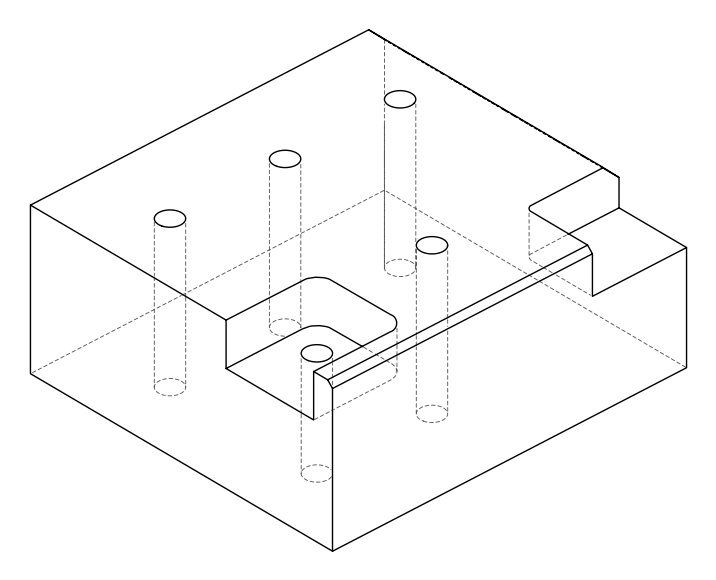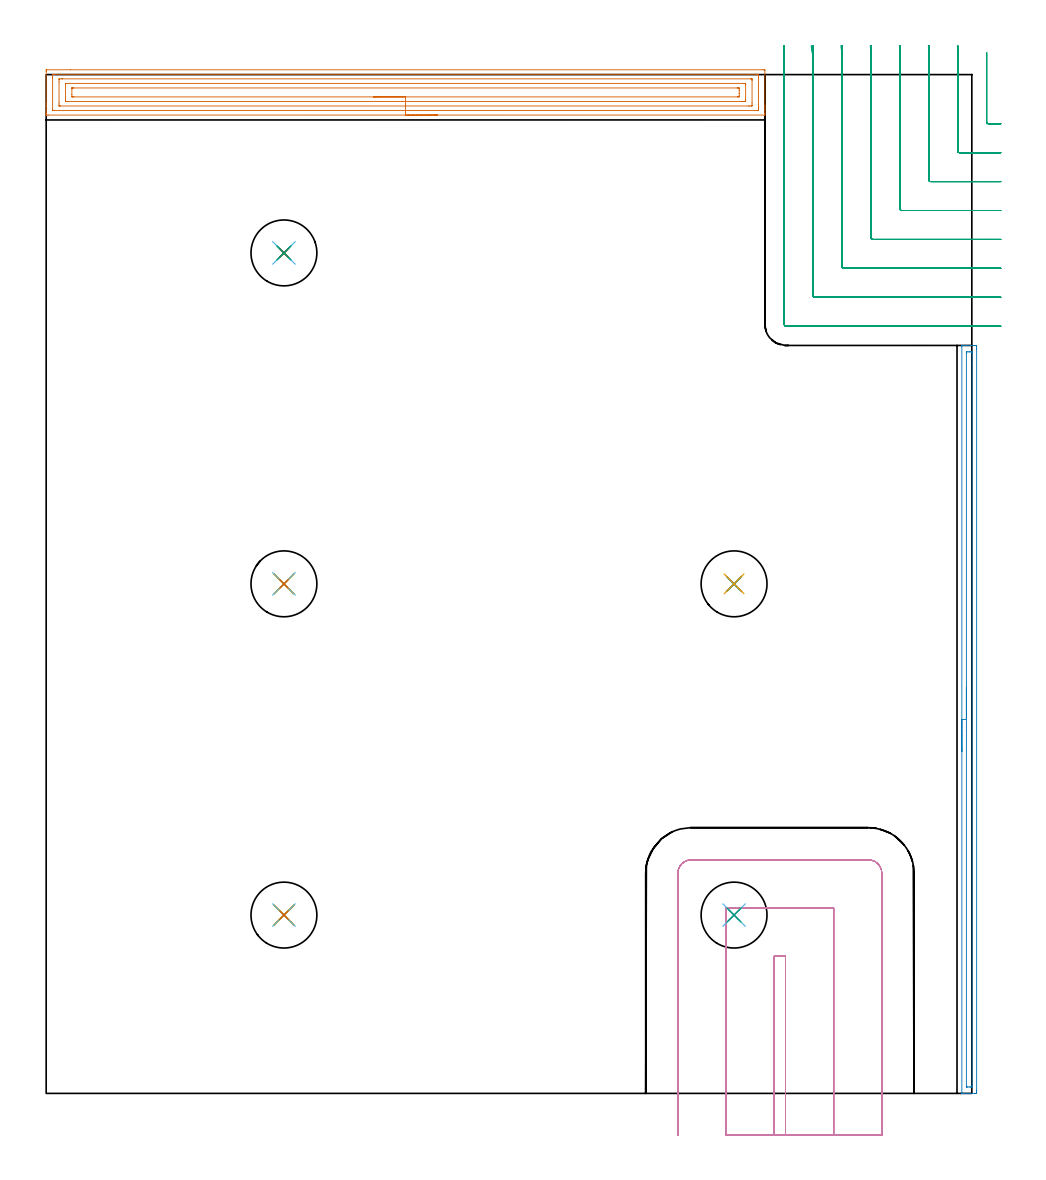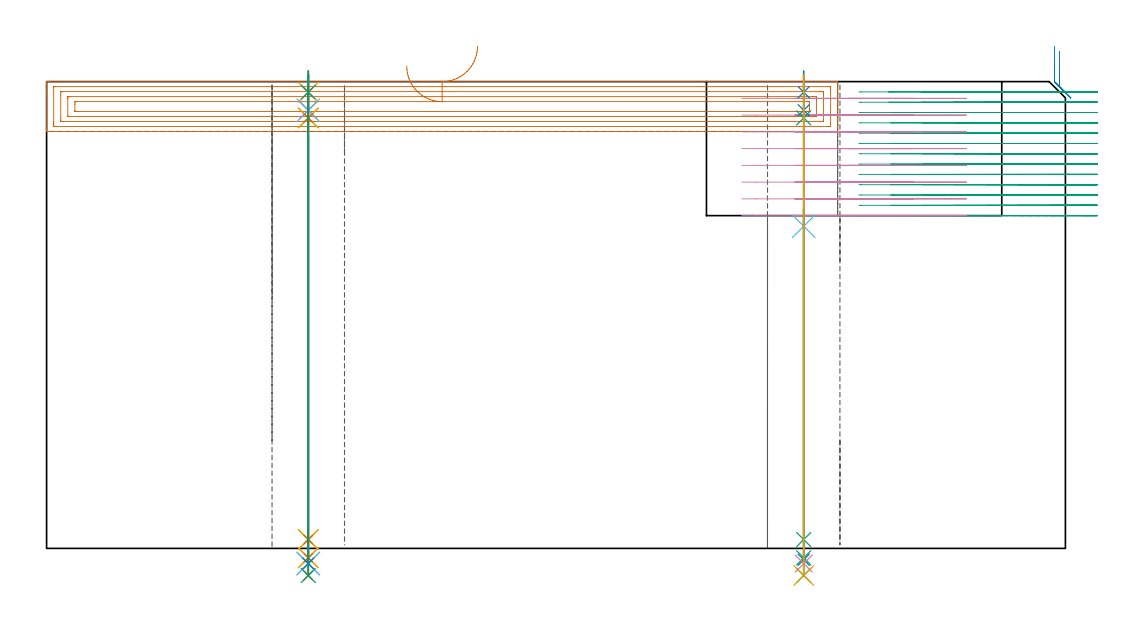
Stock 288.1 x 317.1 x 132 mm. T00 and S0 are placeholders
(PLAN: 27 operations, 21 tool changes, 53.6 min)
(1 AREA_MILL | FG_CHAMFER_SURFACE | UGT0205_001 | 9.26 min | 22936 mm3)
(2 AREA_MILL_1 | FG_CHAMFER_SURFACE_1 | UGT0205_001 | 3.9 min | 2496 mm3)
(3 MILL_CORNER_NOTCH_RECTANGULAR | CORNER_NOTCH_RECTANGULAR | NXT0201_011 | Follow Part, ap 3, ae 75% | 21.54 min | 204695 mm3)
(4 MILL_SLOT | SLOT_PARTIAL_RECTANGULAR | UGT0201_094 | Follow Part, ap 5, ae 75% | 10.8 min | 258451 mm3)
(5 SPOT_DRILL | STEP1HOLE | NXT0321_9005460120000 | 0.05 min | 184 mm3)
(6 SPOT_DRILL_1 | STEP1HOLE_1 | NXT0321_9005460120000 | 0.06 min | 197 mm3)
(7 SPOT_DRILL_2 | STEP1HOLE_2 | NXT0321_9005460120000 | 0.05 min | 174 mm3)
(8 SPOT_DRILL_3 | STEP1HOLE_3 | NXT0321_9005460120000 | 0.05 min | 167 mm3)
(9 SPOT_DRILL_4 | STEP1HOLE_4 | NXT0321_9005460120000 | 0.05 min | 194 mm3)
(10 DRILL_BLIND_HOLE_INTO_CENTER | STEP1HOLE | UGT0301_178 | 0.04 min | 98 mm3)
(11 GUN_DRILL_THROUGH_HOLE | STEP1HOLE | UGT0307_001 | 0.59 min | 2436 mm3)
(12 SPADE_DRILL_TO_ENLARGE_THROUGH_HOLE | STEP1HOLE | UGT0306_003 | 0.55 min | 13456 mm3)
(13 DRILL_TO_ENLARGE_THROUGH_HOLE | STEP1HOLE | UGT0301_050 | 0.57 min | 27354 mm3)
(14 DRILL_THROUGH_HOLE_INTO_CENTER | STEP1HOLE_1 | NXT0301_065 | 0.41 min | 6361 mm3)
(15 DRILL_TO_ENLARGE_THROUGH_HOLE_1 | STEP1HOLE_1 | UGT0301_050 | 0.42 min | 24499 mm3)
(16 DRILL_BLIND_HOLE_INTO_CENTER_1 | STEP1HOLE_2 | UGT0301_178 | 0.04 min | 112 mm3)
(17 GUN_DRILL_THROUGH_HOLE_1 | STEP1HOLE_2 | UGT0307_001 | 0.59 min | 2424 mm3)
(18 SPADE_DRILL_TO_ENLARGE_THROUGH_HOLE_1 | STEP1HOLE_2 | UGT0306_003 | 0.55 min | 13434 mm3)
(19 DRILL_TO_ENLARGE_THROUGH_HOLE_2 | STEP1HOLE_2 | UGT0301_050 | 0.57 min | 27357 mm3)
(20 DRILL_BLIND_HOLE_INTO_CENTER_2 | STEP1HOLE_3 | UGT0301_178 | 0.04 min | 117 mm3)
(21 GUN_DRILL_THROUGH_HOLE_2 | STEP1HOLE_3 | UGT0307_001 | 0.59 min | 2423 mm3)
(22 SPADE_DRILL_TO_ENLARGE_THROUGH_HOLE_2 | STEP1HOLE_3 | UGT0306_003 | 0.55 min | 13468 mm3)
(23 DRILL_TO_ENLARGE_THROUGH_HOLE_3 | STEP1HOLE_3 | UGT0301_050 | 0.57 min | 27356 mm3)
(24 DRILL_BLIND_HOLE_INTO_CENTER_3 | STEP1HOLE_4 | UGT0301_178 | 0.04 min | 108 mm3)
(25 GUN_DRILL_THROUGH_HOLE_3 | STEP1HOLE_4 | UGT0307_001 | 0.59 min | 2404 mm3)
(26 SPADE_DRILL_TO_ENLARGE_THROUGH_HOLE_3 | STEP1HOLE_4 | UGT0306_003 | 0.55 min | 13475 mm3)
(27 DRILL_TO_ENLARGE_THROUGH_HOLE_4 | STEP1HOLE_4 | UGT0301_050 | 0.57 min | 27368 mm3)
(TOOL UGT0205_001 | Chamfer Mill 20 x 3 x 45 deg. | D20 FL50 Z2)
(TOOL NXT0201_011 | ENDMILL 12mm [2P460-1200-NA 1630] | D12 FL38 Z6)
(TOOL UGT0201_094 | End mill 20 mm | D20 FL38 Z4)
(TOOL NXT0321_9005460120000 | NC Spot Drill, 142deg, 12mm, Carbide, Uncoated | D12 PA142 FL30 Z2)
(TOOL UGT0301_178 | Twist Drill 5.4 mm | D5.4 PA118 FL55 Z2)
(TOOL UGT0307_001 | Gun Drill 5 mm | D5 PA130 FL24 Z1)
(TOOL UGT0306_003 | Spade Drill 12.5mm | D12.5 PA132 FL10 Z2)
(TOOL UGT0301_050 | Twist Drill 20.5 mm | D20.5 PA118 FL145 Z2)
(TOOL NXT0301_065 | Carbide Drill 9.4mm [860.1-0940-075A1-MM 2214] | D9.4 PA140 FL98 Z2)
(OP 1 AREA_MILL)
G17 G21 G94 G90
T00 M6
G54
G17 G0 G90 X121.85 Y304.504 S1061 M3
G43 Z142. H0
Z141.995
G94 G1 X121.812 Z141.124 F250.
X121.698 Z140.259
X121.509 Z139.407
X121.247 Z138.575
X120.913 Z137.769
X120.51 Z136.996
X120.042 Z136.26
X119.511 Z135.568
X118.921 Z134.924
X118.278 Z134.335
X117.586 Z133.804
X116.85 Z133.335
X116.076 Z132.933
X115.27 Z132.599
X114.438 Z132.336
X113.587 Z132.148
X112.722 Z132.034
X111.85 Z131.996
X0.616 Y304.503 Z131.997
X0.172 Y304.506 Z131.994
X0.169
X0.074 Y304.511 Z131.984
X0.01 Y304.523 Z131.969
X0. Y304.767 Z131.73
Y304.843 Z131.656
Y305.146 Z131.353
Y305.826 Z130.669
Y307.046 Z129.451
Y307.587 Z128.907
Y308.198 Z128.298
Y318.157 Z118.34
X0.002 Y318.43 Z118.067
X0.01 Y318.592 Z117.906
X0.174 Y318.599 Z117.899
X7.571 Y318.6 Z117.9
X223.081
X223.529 Y318.596 Z117.902
X223.69 Y318.592 Z117.906
X223.7 Y318.428 Z118.07
Y307.587 Z128.907
Y307.046 Z129.451
Y306.706 Z129.79
Y306.165 Z130.331
Y305.826 Z130.669
Y305.146 Z131.353
Y304.843 Z131.656
Y304.813 Z131.685
X223.69 Y304.516 Z131.975
X223.623 Y304.509 Z131.986
X223.58 Y304.505 Z131.992
X223.531 Y304.506 Z131.993
X111.85 Y304.504 Z131.996
Y305.918 Z130.582
X2.406 Y305.917 Z130.583
X2.313
X2.034 Y305.923 Z130.577
X2.009 Y305.925 Z130.575
X2.006 Y305.947 Z130.553
X2.002 Y305.98 Z130.52
X2.001 Y306.011 Z130.489
X2. Y306.226 Z130.274
Y315.915 Z120.585
X2.002 Y316.396 Z120.104
X2.004 Y316.791 Z119.709
X2.015 Y317.179 Z119.321
X2.406 Y317.184 Z119.316
X2.499 Y317.185 Z119.315
X221.294
X221.387
X221.666 Y317.179 Z119.321
X221.691 Y317.177 Z119.323
X221.694 Y317.155 Z119.345
X221.698 Y317.122 Z119.378
X221.699 Y317.091 Z119.409
X221.7 Y316.876 Z119.624
Y307.187 Z129.313
X221.698 Y306.706 Z129.794
X221.695 Y306.311 Z130.189
X221.683 Y305.928 Z130.572
X221.294 Y305.922 Z130.578
X221.197 Y305.921 Z130.579
X111.85 Y305.918 Z130.582
Y307.333 Z129.167
X4.452 Y307.331 Z129.169
X4.193 Y307.334 Z129.166
X4.063 Y307.337 Z129.163
X4.01 Y307.341 Z129.159
X4.004 Y307.401 Z129.099
X4.002 Y307.587 Z128.913
X4. Y308.278 Z128.222
Y314.824 Z121.676
X4.002 Y315.515 Z120.985
X4.004 Y315.701 Z120.799
X4.01 Y315.762 Z120.738
X4.063 Y315.765 Z120.735
X4.193 Y315.767 Z120.733
X4.826 Y315.771 Z120.729
X5.086
X219.247
X219.507 Y315.77 Z120.73
X219.594 Y315.768 Z120.732
X219.661 Y315.765 Z120.735
X219.69 Y315.755 Z120.745
X219.693 Y315.704 Z120.796
X219.697 Y315.515 Z120.985
X219.7 Y315.325 Z121.175
Y308.278 Z128.222
X219.698 Y307.587 Z128.913
X219.695 Y307.402 Z129.098
X219.689 Y307.342 Z129.158
X219.635 Y307.34 Z129.16
X219.507 Y307.338 Z129.162
X218.87 Y307.335 Z129.165
X218.614
X111.85 Y307.333 Z129.167
Y308.747 Z127.753
X6.592 Y308.745 Z127.755
X6.134 Y308.747 Z127.753
X6.032 Y308.75 Z127.75
X6.016 Y308.751 Z127.749
X6.01 Y308.764 Z127.736
X6.006 Y308.814 Z127.686
X6.002 Y308.917 Z127.583
X6. Y309.329 Z127.171
X6.001 Y314.183 Z122.317
X6.003 Y314.291 Z122.209
X6.008 Y314.344 Z122.156
X6.011 Y314.35 Z122.15
X6.022 Y314.353 Z122.147
X6.056 Y314.355 Z122.145
X6.26 Y314.357 Z122.143
X217.108
X217.566 Y314.355 Z122.145
X217.668 Y314.352 Z122.148
X217.684 Y314.351 Z122.149
X217.69 Y314.338 Z122.162
X217.695 Y314.288 Z122.212
X217.698 Y314.185 Z122.315
X217.7 Y313.773 Z122.727
Y309.369 Z127.131
X217.696 Y308.919 Z127.581
X217.693 Y308.811 Z127.689
X217.69 Y308.763 Z127.737
X217.637 Y308.756 Z127.744
X217.432 Y308.753 Z127.747
X216.827 Y308.75 Z127.75
X216.542 Y308.749 Z127.751
X111.85 Y308.747 Z127.753
Y310.161 Z126.339
X8.588 Y310.159 Z126.341
X8.444 Y310.16 Z126.34
X8.157 Y310.165 Z126.335
X8.009 Y310.169 Z126.331
X8.006 Y310.187 Z126.313
X8.003 Y310.23 Z126.27
X8. Y310.88 Z125.62
Y312.642 Z123.858
X8.001 Y312.872 Z123.628
X8.002 Y312.913 Z123.587
X8.006 Y312.932 Z123.568
X8.009 Y312.936 Z123.564
X8.085 Y312.939 Z123.561
X8.372 Y312.942 Z123.558
X8.516 Y312.943 Z123.557
X215.112
X215.256 Y312.942 Z123.558
X215.544 Y312.937 Z123.563
X215.691 Y312.933 Z123.567
X215.694 Y312.915 Z123.585
X215.697 Y312.872 Z123.628
X215.7 Y312.222 Z124.278
Y311.341 Z125.159
Y310.46 Z126.04
X215.697 Y310.23 Z126.27
X215.694 Y310.19 Z126.31
X215.692 Y310.175 Z126.325
X215.58 Y310.17 Z126.33
X215.31 Y310.165 Z126.335
X215.175 Y310.163 Z126.337
X111.85 Y310.161 Z126.339
X110.978 Z126.377
X110.113 Z126.491
X109.262 Z126.68
X108.43 Z126.942
X107.624 Z127.276
X106.85 Z127.679
X106.114 Z128.148
X105.422 Z128.679
X104.779 Z129.268
X104.19 Z129.911
X103.658 Z130.603
X103.19 Z131.339
X102.787 Z132.113
X102.453 Z132.919
X102.191 Z133.751
X102.002 Z134.603
X101.888 Z135.468
X101.85 Z136.339
G0 Z142.
M5
M2
(OP 2 AREA_MILL_1)
G17 G21 G94 G90
T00 M6
G54
G17 G0 G90 X285. Y106.4 S1061 M3
G43 Z142. H0
G94 G1 Y106.438 Z141.128 F250.
Y106.552 Z140.263
Y106.741 Z139.412
Y107.003 Z138.58
Y107.337 Z137.774
Y107.74 Z137.
Y108.208 Z136.264
Y108.74 Z135.572
Y109.329 Z134.929
Y109.972 Z134.34
Y110.664 Z133.808
Y111.4 Z133.34
Y112.174 Z132.937
Y112.98 Z132.603
Y113.812 Z132.341
Y114.663 Z132.152
Y115.528 Z132.038
Y116.4 Z132.
Y232.62
X285.003 Y232.791 Z131.988
X285.033 Y232.8 Z131.958
X285.424 Z131.575
X285.698 Z131.301
X286.413 Z130.582
X287.657 Z129.34
X288.187 Z128.808
X288.809 Z128.187
X289.074 Y232.798 Z127.922
X289.591 Y232.792 Z127.405
X289.594 Y232.698 Z127.403
X289.599 Y232.173 Z127.401
X289.6 Y231.642 Z127.4
Y0.99
X289.599 Y0.627 Z127.401
X289.594 Y0.102 Z127.403
X289.591 Y0.008 Z127.405
X289.074 Y0. Z127.922
X286.413 Z130.582
X285.698 Z131.301
X285.424 Z131.575
X285.033 Z131.958
X285.003 Y0.009 Z131.988
X285. Y0.18 Z132.
Y116.4
X286.414 Z130.586
Y230.384
X286.416 Y230.608 Z130.584
X286.418 Y230.719 Z130.582
X286.421 Y230.773 Z130.579
X286.426 Y230.79 Z130.574
X286.477 Y230.792 Z130.523
X286.89 Y230.799 Z130.11
X287.3 Y230.8 Z129.7
X287.775 Z129.225
X288.043 Y230.796 Z128.957
X288.159 Y230.792 Z128.841
X288.177 Y230.79 Z128.823
X288.179 Y230.773 Z128.821
X288.183 Y230.719 Z128.817
X288.185 Y230.608 Z128.815
X288.186 Y230.386 Z128.814
Y226.824
Y2.416
X288.184 Y2.192 Z128.816
X288.182 Y2.081 Z128.818
X288.179 Y2.027 Z128.821
X288.174 Y2.01 Z128.826
X288.123 Y2.008 Z128.877
X287.71 Y2.001 Z129.29
X287.3 Y2. Z129.7
X286.825 Z130.175
X286.557 Y2.004 Z130.443
X286.441 Y2.008 Z130.559
X286.423 Y2.01 Z130.577
X286.421 Y2.027 Z130.579
X286.417 Y2.081 Z130.583
X286.415 Y2.192 Z130.585
X286.414 Y2.414 Z130.586
Y116.4
Y117.272 Z130.624
Y118.136 Z130.738
Y118.988 Z130.927
Y119.82 Z131.189
Y120.626 Z131.523
Y121.4 Z131.926
Y122.136 Z132.394
Y122.828 Z132.925
Y123.471 Z133.515
Y124.06 Z134.158
Y124.592 Z134.85
Y125.06 Z135.586
Y125.463 Z136.36
Y125.797 Z137.166
Y126.059 Z137.998
Y126.248 Z138.849
Y126.362 Z139.714
Y126.4 Z140.586
G0 Z142.
M5
M2
(OP 3 MILL_CORNER_NOTCH_RECTANGULAR)
G17 G21 G94 G90
T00 M6
G54
G17 G0 G90 X292.7 Y323.952 S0 M3
G43 Z142. H1
Z129.085
G94 G1 Y320.952 F250.
Y302.395 F500.
G3 X293.295 Y301.8 R0.6
G1 X294.1
X297.1 F250.
G0 Z142.
X283.593 Y326.099
Z129.085
G1 X283.678 Y323.1
G2 X283.7 Y321.572 R54. F500.
G1 Y293.396
G3 X284.296 Y292.8 R0.6
G1 X294.1
X297.1 F250.
G0 Z142.
X274.572 Y326.098
Z129.085
G1 X274.674 Y323.1
G2 X274.7 Y321.572 R45. F500.
G1 Y284.396
G3 X275.296 Y283.8 R0.6
G1 X294.1
X297.1 F250.
G0 Z142.
X265.54 Y326.097
Z129.085
G1 X265.668 Y323.1
G2 X265.7 Y321.572 R36. F500.
G1 Y275.396
G3 X266.296 Y274.8 R0.6
G1 X294.1
X297.1 F250.
G0 Z142.
X256.487 Y326.095
Z129.085
G1 X256.657 Y323.1
G2 X256.7 Y321.572 R27. F500.
G1 Y266.396
G3 X257.296 Y265.8 R0.6
G1 X294.1
X297.1 F250.
G0 Z142.
X247.38 Y326.089
Z129.085
G1 X247.635 Y323.1
G2 X247.7 Y321.572 R18. F500.
G1 Y257.397
G3 X248.297 Y256.8 R0.6
G1 X294.1
X297.1 F250.
G0 Z142.
X238.06 Y326.056
Z129.085
G1 X238.569 Y323.1
G2 X238.7 Y321.572 R9. F500.
G1 Y248.397
G3 X239.297 Y247.8 R0.6
G1 X294.1
X297.1 F250.
G0 Z142.
X229.7 Y324.572
Z129.085
G1 Y321.572
Y239.397 F500.
G3 X230.297 Y238.8 R0.6
G1 X294.1
X297.1 F250.
G0 Z142.
X292.7 Y323.952
Z126.169
G1 Y320.952
Y302.395 F500.
G3 X293.295 Y301.8 R0.6
G1 X294.1
X297.1 F250.
G0 Z142.
X283.617 Y326.099
Z126.169
G1 X283.686 Y323.1
G2 X283.7 Y321.859 R54. F500.
G1 Y293.395
G3 X284.295 Y292.8 R0.6
G1 X294.1
X297.1 F250.
G0 Z142.
X274.6 Y326.099
Z126.169
G1 X274.683 Y323.1
G2 X274.7 Y321.859 R45. F500.
G1 Y284.396
G3 X275.296 Y283.8 R0.6
G1 X294.1
X297.1 F250.
G0 Z142.
X265.575 Y326.098
Z126.169
G1 X265.679 Y323.1
G2 X265.7 Y321.859 R36. F500.
G1 Y275.396
G3 X266.296 Y274.8 R0.6
G1 X294.1
X297.1 F250.
G0 Z142.
X256.534 Y326.097
Z126.169
G1 X256.671 Y323.1
G2 X256.7 Y321.859 R27. F500.
G1 Y266.396
G3 X257.296 Y265.8 R0.6
G1 X294.1
X297.1 F250.
G0 Z142.
X247.45 Y326.093
Z126.169
G1 X247.657 Y323.1
G2 X247.7 Y321.859 R18. F500.
G1 Y257.396
G3 X248.296 Y256.8 R0.6
G1 X294.1
X297.1 F250.
G0 Z142.
X238.2 Y326.071
Z126.169
G1 X238.614 Y323.1
G2 X238.7 Y321.859 R9. F500.
G1 Y248.397
G3 X239.297 Y247.8 R0.6
G1 X294.1
X297.1 F250.
G0 Z142.
X229.7 Y324.859
Z126.169
G1 Y321.859
Y239.397 F500.
G3 X230.297 Y238.8 R0.6
G1 X294.1
X297.1 F250.
G0 Z142.
X292.7 Y323.952
Z123.254
G1 Y320.952
Y302.395 F500.
G3 X293.295 Y301.8 R0.6
G1 X294.1
X297.1 F250.
G0 Z142.
X283.698 Y326.1
Z123.254
G1 X283.7 Y323.1
Y323.06 F500.
Y293.395
G3 X284.295 Y292.8 R0.6
G1 X294.1
X297.1 F250.
G0 Z142.
X274.697 Y326.1
Z123.254
G1 X274.7 Y323.1
Y323.06 F500.
Y284.396
G3 X275.296 Y283.8 R0.6
G1 X294.1
X297.1 F250.
G0 Z142.
X265.697 Y326.1
Z123.254
G1 X265.7 Y323.1
Y323.06 F500.
Y275.396
G3 X266.296 Y274.8 R0.6
G1 X294.1
X297.1 F250.
G0 Z142.
X256.695 Y326.1
Z123.254
G1 X256.7 Y323.1
Y323.06 F500.
Y266.396
G3 X257.296 Y265.8 R0.6
G1 X294.1
X297.1 F250.
G0 Z142.
X247.693 Y326.1
Z123.254
G1 X247.7 Y323.1
Y323.06 F500.
Y257.396
G3 X248.296 Y256.8 R0.6
G1 X294.1
X297.1 F250.
G0 Z142.
X238.686 Y326.1
Z123.254
G1 X238.7 Y323.1
Y323.06 F500.
Y248.397
G3 X239.297 Y247.8 R0.6
G1 X294.1
X297.1 F250.
G0 Z142.
X229.7 Y326.06
Z123.254
G1 Y323.06
Y239.397 F500.
G3 X230.297 Y238.8 R0.6
G1 X294.1
X297.1 F250.
G0 Z142.
X292.7 Y323.952
Z120.338
G1 Y320.952
Y302.395 F500.
G3 X293.295 Y301.8 R0.6
G1 X294.1
X297.1 F250.
G0 Z142.
X283.7 Y326.1
Z120.338
G1 Y323.1
Y293.395 F500.
G3 X284.295 Y292.8 R0.6
G1 X294.1
X297.1 F250.
G0 Z142.
X274.7 Y326.1
Z120.338
G1 Y323.1
Y284.396 F500.
G3 X275.296 Y283.8 R0.6
G1 X294.1
X297.1 F250.
G0 Z142.
X265.7 Y326.1
Z120.338
G1 Y323.1
Y275.396 F500.
G3 X266.296 Y274.8 R0.6
G1 X294.1
X297.1 F250.
G0 Z142.
X256.7 Y326.1
Z120.338
G1 Y323.1
Y266.396 F500.
G3 X257.296 Y265.8 R0.6
G1 X294.1
X297.1 F250.
G0 Z142.
X247.7 Y326.1
Z120.338
G1 Y323.1
Y257.396 F500.
G3 X248.296 Y256.8 R0.6
G1 X294.1
X297.1 F250.
G0 Z142.
X238.7 Y326.1
Z120.338
G1 Y323.1
Y248.397 F500.
G3 X239.297 Y247.8 R0.6
G1 X294.1
X297.1 F250.
G0 Z142.
X229.7 Y326.1
Z120.338
G1 Y323.1
Y239.397 F500.
G3 X230.297 Y238.8 R0.6
G1 X294.1
X297.1 F250.
G0 Z142.
X292.7 Y323.952
Z117.423
G1 Y320.952
Y302.395 F500.
G3 X293.295 Y301.8 R0.6
G1 X294.1
X297.1 F250.
G0 Z142.
X283.7 Y326.1
Z117.423
G1 Y323.1
Y293.395 F500.
G3 X284.295 Y292.8 R0.6
G1 X294.1
X297.1 F250.
G0 Z142.
X274.7 Y326.1
Z117.423
G1 Y323.1
Y284.396 F500.
G3 X275.296 Y283.8 R0.6
G1 X294.1
X297.1 F250.
G0 Z142.
X265.7 Y326.1
Z117.423
G1 Y323.1
Y275.396 F500.
G3 X266.296 Y274.8 R0.6
G1 X294.1
X297.1 F250.
G0 Z142.
X256.7 Y326.1
Z117.423
G1 Y323.1
Y266.396 F500.
G3 X257.296 Y265.8 R0.6
G1 X294.1
X297.1 F250.
G0 Z142.
X247.7 Y326.1
Z117.423
G1 Y323.1
Y257.396 F500.
G3 X248.296 Y256.8 R0.6
G1 X294.1
X297.1 F250.
G0 Z142.
X238.7 Y326.1
Z117.423
G1 Y323.1
Y248.397 F500.
G3 X239.297 Y247.8 R0.6
G1 X294.1
X297.1 F250.
G0 Z142.
X229.7 Y326.1
Z117.423
G1 Y323.1
Y239.397 F500.
G3 X230.297 Y238.8 R0.6
G1 X294.1
X297.1 F250.
G0 Z142.
X292.7 Y323.952
Z114.508
G1 Y320.952
Y302.395 F500.
G3 X293.295 Y301.8 R0.6
G1 X294.1
X297.1 F250.
G0 Z142.
X283.7 Y326.1
Z114.508
G1 Y323.1
Y293.395 F500.
G3 X284.295 Y292.8 R0.6
G1 X294.1
X297.1 F250.
G0 Z142.
X274.7 Y326.1
Z114.508
G1 Y323.1
Y284.396 F500.
G3 X275.296 Y283.8 R0.6
G1 X294.1
X297.1 F250.
G0 Z142.
X265.7 Y326.1
Z114.508
G1 Y323.1
Y275.396 F500.
G3 X266.296 Y274.8 R0.6
G1 X294.1
X297.1 F250.
G0 Z142.
X256.7 Y326.1
Z114.508
G1 Y323.1
Y266.396 F500.
G3 X257.296 Y265.8 R0.6
G1 X294.1
X297.1 F250.
G0 Z142.
X247.7 Y326.1
Z114.508
G1 Y323.1
Y257.396 F500.
G3 X248.296 Y256.8 R0.6
G1 X294.1
X297.1 F250.
G0 Z142.
X238.7 Y326.1
Z114.508
G1 Y323.1
Y248.397 F500.
G3 X239.297 Y247.8 R0.6
G1 X294.1
X297.1 F250.
G0 Z142.
X229.7 Y326.1
Z114.508
G1 Y323.1
Y239.397 F500.
G3 X230.297 Y238.8 R0.6
G1 X294.1
X297.1 F250.
G0 Z142.
X292.7 Y323.952
Z111.592
G1 Y320.952
Y302.395 F500.
G3 X293.295 Y301.8 R0.6
G1 X294.1
X297.1 F250.
G0 Z142.
X283.7 Y326.1
Z111.592
G1 Y323.1
Y293.395 F500.
G3 X284.295 Y292.8 R0.6
G1 X294.1
X297.1 F250.
G0 Z142.
X274.7 Y326.1
Z111.592
G1 Y323.1
Y284.396 F500.
G3 X275.296 Y283.8 R0.6
G1 X294.1
X297.1 F250.
G0 Z142.
X265.7 Y326.1
Z111.592
G1 Y323.1
Y275.396 F500.
G3 X266.296 Y274.8 R0.6
G1 X294.1
X297.1 F250.
G0 Z142.
X256.7 Y326.1
Z111.592
G1 Y323.1
Y266.396 F500.
G3 X257.296 Y265.8 R0.6
G1 X294.1
X297.1 F250.
G0 Z142.
X247.7 Y326.1
Z111.592
G1 Y323.1
Y257.396 F500.
G3 X248.296 Y256.8 R0.6
G1 X294.1
X297.1 F250.
G0 Z142.
X238.7 Y326.1
Z111.592
G1 Y323.1
Y248.397 F500.
G3 X239.297 Y247.8 R0.6
G1 X294.1
X297.1 F250.
G0 Z142.
X229.7 Y326.1
Z111.592
G1 Y323.1
Y239.397 F500.
G3 X230.297 Y238.8 R0.6
G1 X294.1
X297.1 F250.
G0 Z142.
X292.7 Y323.952
Z108.677
G1 Y320.952
Y302.395 F500.
G3 X293.295 Y301.8 R0.6
G1 X294.1
X297.1 F250.
G0 Z142.
X283.7 Y326.1
Z108.677
G1 Y323.1
Y293.395 F500.
G3 X284.295 Y292.8 R0.6
G1 X294.1
X297.1 F250.
G0 Z142.
X274.7 Y326.1
Z108.677
G1 Y323.1
Y284.396 F500.
G3 X275.296 Y283.8 R0.6
G1 X294.1
X297.1 F250.
G0 Z142.
X265.7 Y326.1
Z108.677
G1 Y323.1
Y275.396 F500.
G3 X266.296 Y274.8 R0.6
G1 X294.1
X297.1 F250.
G0 Z142.
X256.7 Y326.1
Z108.677
G1 Y323.1
Y266.396 F500.
G3 X257.296 Y265.8 R0.6
G1 X294.1
X297.1 F250.
G0 Z142.
X247.7 Y326.1
Z108.677
G1 Y323.1
Y257.396 F500.
G3 X248.296 Y256.8 R0.6
G1 X294.1
X297.1 F250.
G0 Z142.
X238.7 Y326.1
Z108.677
G1 Y323.1
Y248.397 F500.
G3 X239.297 Y247.8 R0.6
G1 X294.1
X297.1 F250.
G0 Z142.
X229.7 Y326.1
Z108.677
G1 Y323.1
Y239.397 F500.
G3 X230.297 Y238.8 R0.6
G1 X294.1
X297.1 F250.
G0 Z142.
X292.7 Y323.952
Z105.762
G1 Y320.952
Y302.395 F500.
G3 X293.295 Y301.8 R0.6
G1 X294.1
X297.1 F250.
G0 Z142.
X283.7 Y326.1
Z105.762
G1 Y323.1
Y293.395 F500.
G3 X284.295 Y292.8 R0.6
G1 X294.1
X297.1 F250.
G0 Z142.
X274.7 Y326.1
Z105.762
G1 Y323.1
Y284.396 F500.
G3 X275.296 Y283.8 R0.6
G1 X294.1
X297.1 F250.
G0 Z142.
X265.7 Y326.1
Z105.762
G1 Y323.1
Y275.396 F500.
G3 X266.296 Y274.8 R0.6
G1 X294.1
X297.1 F250.
G0 Z142.
X256.7 Y326.1
Z105.762
G1 Y323.1
Y266.396 F500.
G3 X257.296 Y265.8 R0.6
G1 X294.1
X297.1 F250.
G0 Z142.
X247.7 Y326.1
Z105.762
G1 Y323.1
Y257.396 F500.
G3 X248.296 Y256.8 R0.6
G1 X294.1
X297.1 F250.
G0 Z142.
X238.7 Y326.1
Z105.762
G1 Y323.1
Y248.397 F500.
G3 X239.297 Y247.8 R0.6
G1 X294.1
X297.1 F250.
G0 Z142.
X229.7 Y326.1
Z105.762
G1 Y323.1
Y239.397 F500.
G3 X230.297 Y238.8 R0.6
G1 X294.1
X297.1 F250.
G0 Z142.
X292.7 Y323.952
Z102.846
G1 Y320.952
Y302.395 F500.
G3 X293.295 Y301.8 R0.6
G1 X294.1
X297.1 F250.
G0 Z142.
X283.7 Y326.1
Z102.846
G1 Y323.1
Y293.395 F500.
G3 X284.295 Y292.8 R0.6
G1 X294.1
X297.1 F250.
G0 Z142.
X274.7 Y326.1
Z102.846
G1 Y323.1
Y284.396 F500.
G3 X275.296 Y283.8 R0.6
G1 X294.1
X297.1 F250.
G0 Z142.
X265.7 Y326.1
Z102.846
G1 Y323.1
Y275.396 F500.
G3 X266.296 Y274.8 R0.6
G1 X294.1
X297.1 F250.
G0 Z142.
X256.7 Y326.1
Z102.846
G1 Y323.1
Y266.396 F500.
G3 X257.296 Y265.8 R0.6
G1 X294.1
X297.1 F250.
G0 Z142.
X247.7 Y326.1
Z102.846
G1 Y323.1
Y257.396 F500.
G3 X248.296 Y256.8 R0.6
G1 X294.1
X297.1 F250.
G0 Z142.
X238.7 Y326.1
Z102.846
G1 Y323.1
Y248.397 F500.
G3 X239.297 Y247.8 R0.6
G1 X294.1
X297.1 F250.
G0 Z142.
X229.7 Y326.1
Z102.846
G1 Y323.1
Y239.397 F500.
G3 X230.297 Y238.8 R0.6
G1 X294.1
X297.1 F250.
G0 Z142.
X292.7 Y323.952
Z99.931
G1 Y320.952
Y302.395 F500.
G3 X293.295 Y301.8 R0.6
G1 X294.1
X297.1 F250.
G0 Z142.
X283.7 Y326.1
Z99.931
G1 Y323.1
Y293.395 F500.
G3 X284.295 Y292.8 R0.6
G1 X294.1
X297.1 F250.
G0 Z142.
X274.7 Y326.1
Z99.931
G1 Y323.1
Y284.396 F500.
G3 X275.296 Y283.8 R0.6
G1 X294.1
X297.1 F250.
G0 Z142.
X265.7 Y326.1
Z99.931
G1 Y323.1
Y275.396 F500.
G3 X266.296 Y274.8 R0.6
G1 X294.1
X297.1 F250.
G0 Z142.
X256.7 Y326.1
Z99.931
G1 Y323.1
Y266.396 F500.
G3 X257.296 Y265.8 R0.6
G1 X294.1
X297.1 F250.
G0 Z142.
X247.7 Y326.1
Z99.931
G1 Y323.1
Y257.396 F500.
G3 X248.296 Y256.8 R0.6
G1 X294.1
X297.1 F250.
G0 Z142.
X238.7 Y326.1
Z99.931
G1 Y323.1
Y248.397 F500.
G3 X239.297 Y247.8 R0.6
G1 X294.1
X297.1 F250.
G0 Z142.
X229.7 Y326.1
Z99.931
G1 Y323.1
Y239.397 F500.
G3 X230.297 Y238.8 R0.6
G1 X294.1
X297.1 F250.
G0 Z142.
X292.7 Y323.952
Z97.015
G1 Y320.952
Y302.395 F500.
G3 X293.295 Y301.8 R0.6
G1 X294.1
X297.1 F250.
G0 Z142.
X283.7 Y326.1
Z97.015
G1 Y323.1
Y293.395 F500.
G3 X284.295 Y292.8 R0.6
G1 X294.1
X297.1 F250.
G0 Z142.
X274.7 Y326.1
Z97.015
G1 Y323.1
Y284.396 F500.
G3 X275.296 Y283.8 R0.6
G1 X294.1
X297.1 F250.
G0 Z142.
X265.7 Y326.1
Z97.015
G1 Y323.1
Y275.396 F500.
G3 X266.296 Y274.8 R0.6
G1 X294.1
X297.1 F250.
G0 Z142.
X256.7 Y326.1
Z97.015
G1 Y323.1
Y266.396 F500.
G3 X257.296 Y265.8 R0.6
G1 X294.1
X297.1 F250.
G0 Z142.
X247.7 Y326.1
Z97.015
G1 Y323.1
Y257.396 F500.
G3 X248.296 Y256.8 R0.6
G1 X294.1
X297.1 F250.
G0 Z142.
X238.7 Y326.1
Z97.015
G1 Y323.1
Y248.397 F500.
G3 X239.297 Y247.8 R0.6
G1 X294.1
X297.1 F250.
G0 Z142.
X229.7 Y326.1
Z97.015
G1 Y323.1
Y239.397 F500.
G3 X230.297 Y238.8 R0.6
G1 X294.1
X297.1 F250.
G0 Z142.
X292.7 Y323.952
Z94.1
G1 Y320.952
Y302.395 F500.
G3 X293.295 Y301.8 R0.6
G1 X294.1
X297.1 F250.
G0 Z142.
X283.7 Y326.1
Z94.1
G1 Y323.1
Y293.395 F500.
G3 X284.295 Y292.8 R0.6
G1 X294.1
X297.1 F250.
G0 Z142.
X274.7 Y326.1
Z94.1
G1 Y323.1
Y284.396 F500.
G3 X275.296 Y283.8 R0.6
G1 X294.1
X297.1 F250.
G0 Z142.
X265.7 Y326.1
Z94.1
G1 Y323.1
Y275.396 F500.
G3 X266.296 Y274.8 R0.6
G1 X294.1
X297.1 F250.
G0 Z142.
X256.7 Y326.1
Z94.1
G1 Y323.1
Y266.396 F500.
G3 X257.296 Y265.8 R0.6
G1 X294.1
X297.1 F250.
G0 Z142.
X247.7 Y326.1
Z94.1
G1 Y323.1
Y257.396 F500.
G3 X248.296 Y256.8 R0.6
G1 X294.1
X297.1 F250.
G0 Z142.
X238.7 Y326.1
Z94.1
G1 Y323.1
Y248.397 F500.
G3 X239.297 Y247.8 R0.6
G1 X294.1
X297.1 F250.
G0 Z142.
X229.7 Y326.1
Z94.1
G1 Y323.1
Y239.397 F500.
G3 X230.297 Y238.8 R0.6
G1 X294.1
X297.1 F250.
G0 Z142.
M5
M2
(OP 4 MILL_SLOT)
G17 G21 G94 G90
T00 M6
G54
G17 G0 G90 X230.1 Y-13. S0 M3
G43 Z142. H0
Z127.262
G94 G1 Y-10. F250.
Y42.7 F500.
X226.6
Y-10.
Y-13. F250.
X245.1
Y-10.
Y57.7 F500.
X211.6
Y-10.
Y-13. F250.
X260.1
Y-10.
Y68.5 F500.
G3 X255.9 Y72.7 R4.2
G1 X200.8
G3 X196.6 Y68.5 R4.2
G1 Y-10.
Y-13. F250.
G0 X230.1 Z122.525
G1 Y-10.
Y42.7 F500.
X226.6
Y-10.
Y-13. F250.
X245.1
Y-10.
Y57.7 F500.
X211.6
Y-10.
Y-13. F250.
X260.1
Y-10.
Y68.5 F500.
G3 X255.9 Y72.7 R4.2
G1 X200.8
G3 X196.6 Y68.5 R4.2
G1 Y-10.
Y-13. F250.
G0 X230.1 Z117.787
G1 Y-10.
Y42.7 F500.
X226.6
Y-10.
Y-13. F250.
X245.1
Y-10.
Y57.7 F500.
X211.6
Y-10.
Y-13. F250.
X260.1
Y-10.
Y68.5 F500.
G3 X255.9 Y72.7 R4.2
G1 X200.8
G3 X196.6 Y68.5 R4.2
G1 Y-10.
Y-13. F250.
G0 X230.1 Z113.05
G1 Y-10.
Y42.7 F500.
X226.6
Y-10.
Y-13. F250.
X245.1
Y-10.
Y57.7 F500.
X211.6
Y-10.
Y-13. F250.
X260.1
Y-10.
Y68.5 F500.
G3 X255.9 Y72.7 R4.2
G1 X200.8
G3 X196.6 Y68.5 R4.2
G1 Y-10.
Y-13. F250.
G0 X230.1 Z108.312
G1 Y-10.
Y42.7 F500.
X226.6
Y-10.
Y-13. F250.
X245.1
Y-10.
Y57.7 F500.
X211.6
Y-10.
Y-13. F250.
X260.1
Y-10.
Y68.5 F500.
G3 X255.9 Y72.7 R4.2
G1 X200.8
G3 X196.6 Y68.5 R4.2
G1 Y-10.
Y-13. F250.
G0 X230.1 Z103.575
G1 Y-10.
Y42.7 F500.
X226.6
Y-10.
Y-13. F250.
X245.1
Y-10.
Y57.7 F500.
X211.6
Y-10.
Y-13. F250.
X260.1
Y-10.
Y68.5 F500.
G3 X255.9 Y72.7 R4.2
G1 X200.8
G3 X196.6 Y68.5 R4.2
G1 Y-10.
Y-13. F250.
G0 X230.1 Z98.837
G1 Y-10.
Y42.7 F500.
X226.6
Y-10.
Y-13. F250.
X245.1
Y-10.
Y57.7 F500.
X211.6
Y-10.
Y-13. F250.
X260.1
Y-10.
Y68.5 F500.
G3 X255.9 Y72.7 R4.2
G1 X200.8
G3 X196.6 Y68.5 R4.2
G1 Y-10.
Y-13. F250.
G0 X230.1 Z94.1
G1 Y-10.
Y42.7 F500.
X226.6
Y-10.
Y-13. F250.
X245.1
Y-10.
Y57.7 F500.
X211.6
Y-10.
Y-13. F250.
X260.1
Y-10.
Y68.5 F500.
G3 X255.9 Y72.7 R4.2
G1 X200.8
G3 X196.6 Y68.5 R4.2
G1 Y-10.
Y-13. F250.
G0 Z142.
M5
M2
(OP 5 SPOT_DRILL)
G17 G21 G94 G90
T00 M6
G54
G17 G0 G90 X74. Y55.5 S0 M3
G43 Z142. H0
G94 G81 G98 Z129. F250. R135.
G80
M5
M2
(OP 6 SPOT_DRILL_1)
G17 G21 G94 G90
T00 M6
G54
G17 G0 G90 X214.1 Y55.5 S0 M3
G43 Z142. H0
G94 G81 G98 Z91.1 F250. R97.1
G80
M5
M2
(OP 7 SPOT_DRILL_2)
G17 G21 G94 G90
T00 M6
G54
G17 G0 G90 X74. Y158.6 S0 M3
G43 Z142. H0
G94 G81 G98 Z129. F250. R135.
G80
M5
M2
(OP 8 SPOT_DRILL_3)
G17 G21 G94 G90
T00 M6
G54
G17 G0 G90 X214.1 Y158.6 S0 M3
G43 Z142. H0
G94 G81 G98 Z129. F250. R135.
G80
M5
M2
(OP 9 SPOT_DRILL_4)
G17 G21 G94 G90
T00 M6
G54
G17 G0 G90 X74. Y261.6 S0 M3
G43 Z142. H0
G94 G81 G98 Z129. F250. R135.
G80
M5
M2
(OP 10 DRILL_BLIND_HOLE_INTO_CENTER)
G17 G21 G94 G90
T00 M6
G54
G17 G0 G90 X74. Y55.5 S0 M3
G43 Z142. H0
G94 G81 G98 Z123.9 F250. R134.
G80
M5
M2
(OP 11 GUN_DRILL_THROUGH_HOLE)
G17 G21 G94 G90
T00 M6
G54
G17 G0 G90 X74. Y55.5 M8
G43 Z142. H0
Z130.322
S716 M3
G94 G1 Z121.736 F125. M26
G4 X.084
Z2.5 F250.
G4 X.084
Z-2.666 F125.
G4 X.084
M5
M9
G0 Z130.322
Z142.
M2
(OP 12 SPADE_DRILL_TO_ENLARGE_THROUGH_HOLE)
G17 G21 G94 G90
T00 M6
G54
G17 G0 G90 X74. Y55.5 S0 M3
G43 Z142. H0
G94 G73 G98 Z-4.283 F250. Q12.389 R134.
G80
M5
M2
(OP 13 DRILL_TO_ENLARGE_THROUGH_HOLE)
G17 G21 G94 G90
T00 M6
G54
G17 G0 G90 X74. Y55.5 S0 M3
G43 Z142. H0
G94 G73 G98 Z-7.659 F250. Q19.951 R134.
G80
M5
M2
(OP 14 DRILL_THROUGH_HOLE_INTO_CENTER)
G17 G21 G94 G90
T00 M6
G54
G17 G0 G90 X214.1 Y55.5 S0 M3
G43 Z142. H1
G94 G73 G98 Z-3.211 F250. Q8.846 R96.1
G80
M5
M2
(OP 15 DRILL_TO_ENLARGE_THROUGH_HOLE_1)
G17 G21 G94 G90
T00 M6
G54
G17 G0 G90 X214.1 Y55.5 S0 M3
G43 Z142. H0
G94 G73 G98 Z-7.659 F250. Q20.352 R96.1
G80
M5
M2
(OP 16 DRILL_BLIND_HOLE_INTO_CENTER_1)
G17 G21 G94 G90
T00 M6
G54
G17 G0 G90 X74. Y158.6 S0 M3
G43 Z142. H0
G94 G81 G98 Z123.9 F250. R134.
G80
M5
M2
(OP 17 GUN_DRILL_THROUGH_HOLE_1)
G17 G21 G94 G90
T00 M6
G54
G17 G0 G90 X74. Y158.6 M8
G43 Z142. H0
Z130.322
S716 M3
G94 G1 Z121.736 F125. M26
G4 X.084
Z2.5 F250.
G4 X.084
Z-2.666 F125.
G4 X.084
M5
M9
G0 Z130.322
Z142.
M2
(OP 18 SPADE_DRILL_TO_ENLARGE_THROUGH_HOLE_1)
G17 G21 G94 G90
T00 M6
G54
G17 G0 G90 X74. Y158.6 S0 M3
G43 Z142. H0
G94 G73 G98 Z-4.283 F250. Q12.389 R134.
G80
M5
M2
(OP 19 DRILL_TO_ENLARGE_THROUGH_HOLE_2)
G17 G21 G94 G90
T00 M6
G54
G17 G0 G90 X74. Y158.6 S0 M3
G43 Z142. H0
G94 G73 G98 Z-7.659 F250. Q19.951 R134.
G80
M5
M2
(OP 20 DRILL_BLIND_HOLE_INTO_CENTER_2)
G17 G21 G94 G90
T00 M6
G54
G17 G0 G90 X214.1 Y158.6 S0 M3
G43 Z142. H0
G94 G81 G98 Z123.9 F250. R134.
G80
M5
M2
(OP 21 GUN_DRILL_THROUGH_HOLE_2)
G17 G21 G94 G90
T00 M6
G54
G17 G0 G90 X214.1 Y158.6 M8
G43 Z142. H0
Z130.322
S716 M3
G94 G1 Z121.736 F125. M26
G4 X.084
Z2.5 F250.
G4 X.084
Z-2.666 F125.
G4 X.084
M5
M9
G0 Z130.322
Z142.
M2
(OP 22 SPADE_DRILL_TO_ENLARGE_THROUGH_HOLE_2)
G17 G21 G94 G90
T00 M6
G54
G17 G0 G90 X214.1 Y158.6 S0 M3
G43 Z142. H0
G94 G73 G98 Z-4.283 F250. Q12.389 R134.
G80
M5
M2
(OP 23 DRILL_TO_ENLARGE_THROUGH_HOLE_3)
G17 G21 G94 G90
T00 M6
G54
G17 G0 G90 X214.1 Y158.6 S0 M3
G43 Z142. H0
G94 G73 G98 Z-7.659 F250. Q19.951 R134.
G80
M5
M2
(OP 24 DRILL_BLIND_HOLE_INTO_CENTER_3)
G17 G21 G94 G90
T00 M6
G54
G17 G0 G90 X74. Y261.6 S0 M3
G43 Z142. H0
G94 G81 G98 Z123.9 F250. R134.
G80
M5
M2
(OP 25 GUN_DRILL_THROUGH_HOLE_3)
G17 G21 G94 G90
T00 M6
G54
G17 G0 G90 X74. Y261.6 M8
G43 Z142. H0
Z130.322
S716 M3
G94 G1 Z121.736 F125. M26
G4 X.084
Z2.5 F250.
G4 X.084
Z-2.666 F125.
G4 X.084
M5
M9
G0 Z130.322
Z142.
M2
(OP 26 SPADE_DRILL_TO_ENLARGE_THROUGH_HOLE_3)
G17 G21 G94 G90
T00 M6
G54
G17 G0 G90 X74. Y261.6 S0 M3
G43 Z142. H0
G94 G73 G98 Z-4.283 F250. Q12.389 R134.
G80
M5
M2
(OP 27 DRILL_TO_ENLARGE_THROUGH_HOLE_4)
G17 G21 G94 G90
T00 M6
G54
G17 G0 G90 X74. Y261.6 S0 M3
G43 Z142. H0
G94 G73 G98 Z-7.659 F250. Q19.951 R134.
G80
M5
M2
